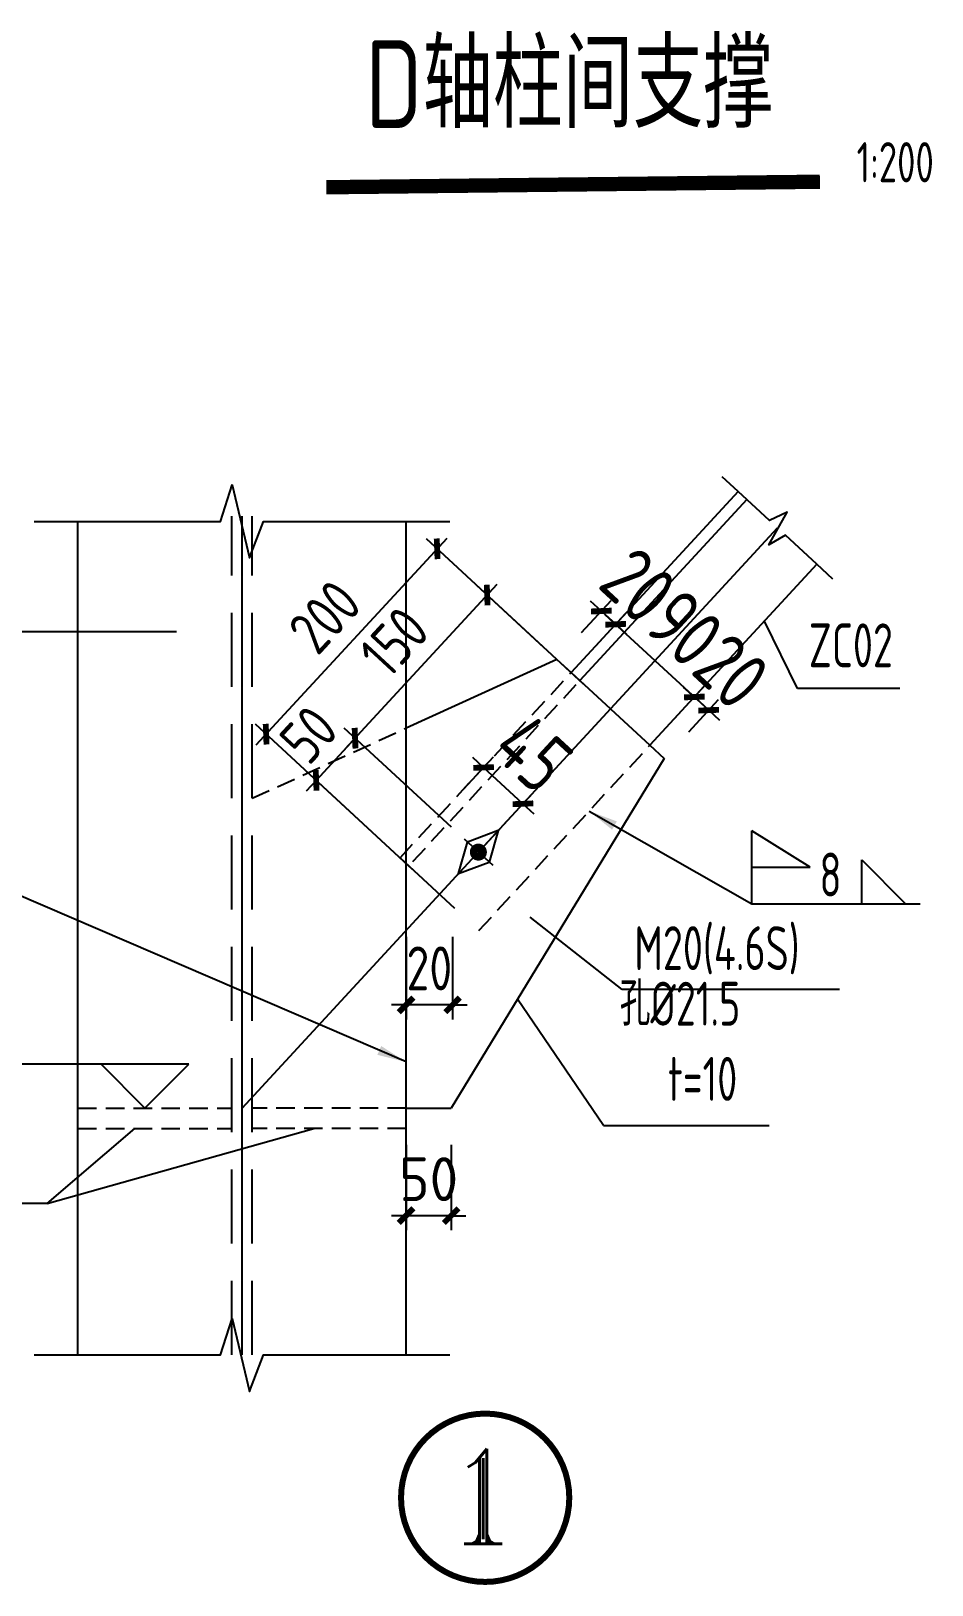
# Model space of a CAD drawing. Extents: x 180850 to 1400258, y 48356 to 327067.
# Drawn here: x 870475 to 882812, y 168038 to 189307 of the extents above; entities that cross this region are included whole.
import ezdxf
from ezdxf.enums import TextEntityAlignment as Align

# ---------------------------------------------------------------- set-up
doc = ezdxf.new("R2010")
doc.units = 0
doc.header["$LTSCALE"] = 1000
doc.linetypes.add('DASHEDX2', pattern=[38.1, 25.4, -12.7])
for name, color, linetype in [('BOLT', 251, 'Continuous'), ('DIM', 146, 'Continuous'), ('DIM_SYMB', 3, 'Continuous'), ('DOTE', 1, 'Continuous'), ('NUM', 7, 'Continuous'), ('Prof', 2, 'Continuous'), ('PUB_DIM', 3, 'Continuous'), ('PUB_TEXT', 7, 'Continuous'), ('QXX', 4, 'DASHEDX2'), ('TEXT', 7, 'Continuous'), ('THIN', 7, 'Continuous'), ('WELD', 7, 'Continuous')]:
    doc.layers.add(name, color=color, linetype=linetype)
doc.styles.add('ROMANC', font='romant.shx', dxfattribs={"width": 0.8, "bigfont": '@1hztxt.shx'})
doc.styles.get("Standard").update_dxf_attribs({"font": 'gbenor.shx', "bigfont": 'gbcbig.shx'})
doc.styles.add('TSSD_Dimension', font='Tssdeng.shx', dxfattribs={"width": 0.8, "bigfont": 'hztxt.shx'})
doc.styles.add('TSSD_Label', font='tssdeng.shx', dxfattribs={"width": 0.7, "bigfont": 'hztxt.shx'})
doc.styles.add('TSSD_Norm', font='tssdeng.shx', dxfattribs={"bigfont": 'hztxt.shx'})
doc.dimstyles.new('TSSD_150_200', dxfattribs={"dimtxt": 600, "dimasz": 200, "dimexe": 200, "dimexo": 500, "dimgap": 200, "dimtad": 1, "dimdec": 0, "dimlfac": 0.75, "dimzin": 0, "dimdsep": 46, "dimtxsty": 'TSSD_Dimension', "dimblk": 'ARCHTICK', "dimcen": 0, "dimdle": 200, "dimclrt": 7, "dimadec": 0, "dimazin": 0, "dimtfac": 1, "dimtdec": 0, "dimtix": 1, "dimtmove": 2, "dimatfit": 3, "dimldrblk": 'ARCHTICK', "dimfxl": 1, "dimtolj": 1, "dimtzin": 0, "dimarcsym": 0})
doc.dimstyles.new('TSSD_15_200', dxfattribs={"dimtxt": 600, "dimasz": 200, "dimexe": 200, "dimexo": 500, "dimgap": 200, "dimtad": 1, "dimdec": 0, "dimlfac": 0.075, "dimzin": 0, "dimdsep": 46, "dimtxsty": 'TSSD_Dimension', "dimblk": 'ARCHTICK', "dimcen": 0, "dimdle": 200, "dimclrt": 7, "dimadec": 0, "dimazin": 0, "dimtfac": 1, "dimtdec": 0, "dimtix": 1, "dimtmove": 2, "dimatfit": 3, "dimldrblk": 'ARCHTICK', "dimfxl": 1, "dimtolj": 1, "dimtzin": 0, "dimarcsym": 0})
doc.dimstyles.new('TSSD_200_200', dxfattribs={"dimscale": 1.333333, "dimtxt": 450, "dimasz": 150, "dimexe": 150, "dimexo": 375, "dimgap": 150, "dimtad": 1, "dimdec": 0, "dimzin": 0, "dimdsep": 46, "dimtxsty": 'TSSD_Dimension', "dimblk": 'ARCHTICK', "dimcen": 0, "dimdle": 150, "dimclrd": 3, "dimclre": 3, "dimclrt": 7, "dimadec": 0, "dimazin": 0, "dimtfac": 1, "dimtdec": 0, "dimtix": 1, "dimtmove": 2, "dimatfit": 3, "dimfxl": 1, "dimtolj": 1, "dimtzin": 0, "dimarcsym": 0})
doc.dimstyles.new('TSSD_LEADER_STYLE_400.0', dxfattribs={"dimtxt": 1200, "dimasz": 400, "dimexe": 400, "dimexo": 1000, "dimgap": 0.09, "dimtad": 0, "dimtih": 1, "dimtoh": 1, "dimdec": 4, "dimzin": 0, "dimdsep": 46, "dimtxsty": 'Standard', "dimcen": 0.09, "dimdle": 400, "dimclrt": 7, "dimadec": 0, "dimazin": 0, "dimtfac": 1, "dimtdec": 4, "dimtofl": 0, "dimtmove": 0, "dimatfit": 3, "dimfxl": 1, "dimtolj": 1, "dimtzin": 0, "dimarcsym": 0})

# ---------------------------------------------------------------- blocks, each defined once
blk = doc.blocks.new('_WELD001')
at = {"linetype": 'ByBlock'}
h = blk.add_hatch(color=0, dxfattribs=at)
h.paths.add_polyline_path([(0.8, 0.5), (0, 1), (0, 0.5)], flags=16)
edge = h.paths.add_edge_path()
edge.add_line((0.8, 0.5), (0, 1))
edge.add_line((0, 0.5), (0.8, 0.5))
edge.add_line((0, 0), (0, 1))
at = {"color": 0, "linetype": 'ByBlock'}
for p, q in [((0, 0), (0, 1)), ((0.8, 0.5), (0, 1)), ((0, 0.5), (0.8, 0.5))]:
    blk.add_line(p, q, dxfattribs=at)
blk = doc.blocks.new('_WELD004')
at = {"color": 0, "linetype": 'ByBlock'}
for p, q in [((0, 1), (1, 0)), ((0, 0), (0, 1))]:
    blk.add_line(p, q, dxfattribs=at)
blk = doc.blocks.new('_ArchTick')
at = {"color": 0, "linetype": 'ByBlock', "const_width": 0.4}
blk.add_lwpolyline([(-0.5, -0.5), (0.5, 0.5)], dxfattribs=at)
blk = doc.blocks.new('*D1655')
at = {"layer": 'Defpoints', "color": 0, "transparency": 16777216}
for p in [(876036, 182220), (878410, 180028), (876067, 177491)]:
    blk.add_point(p, dxfattribs=at)
at = {"layer": 'DIM', "color": 0, "lineweight": -2, "transparency": 16777216}
for p, q in [((873558, 179536), (876172, 182366)), ((878042, 180367), (875889, 182355)), ((875700, 177830), (873547, 179818))]:
    blk.add_line(p, q, dxfattribs=at)
at = {"layer": 'DIM', "color": 0, "lineweight": -2, "transparency": 16777216, "xscale": 200, "yscale": 200, "zscale": 200}
for p, rotation in [((876036, 182220), 47.28157496167499), ((873694, 179683), 227.281574961675)]:
    blk.add_blockref('_ArchTick', p, dxfattribs=dict(at, rotation=rotation))
at = {"layer": 'DIM', "color": 7, "transparency": 16777216, "insert": (874498, 181290), "char_height": 600, "attachment_point": 5, "rotation": 47.2816, "style": 'TSSD_Dimension'}
blk.add_mtext('\\A1;200', dxfattribs=at)
blk = doc.blocks.new('*D1656')
at = {"layer": 'Defpoints', "color": 0, "transparency": 16777216}
for p in [(876721, 181587), (877871, 180525), (876601, 178069)]:
    blk.add_point(p, dxfattribs=at)
at = {"layer": 'DIM', "color": 0, "lineweight": -2, "transparency": 16777216}
for p, q in [((874776, 179481), (876857, 181734)), ((877503, 180865), (876574, 181723)), ((876233, 178408), (874765, 179764))]:
    blk.add_line(p, q, dxfattribs=at)
at = {"layer": 'DIM', "color": 0, "lineweight": -2, "transparency": 16777216, "xscale": 200, "yscale": 200, "zscale": 200}
for p, rotation in [((876721, 181587), 47.28157496856979), ((874912, 179628), 227.2815749685698)]:
    blk.add_blockref('_ArchTick', p, dxfattribs=dict(at, rotation=rotation))
at = {"layer": 'DIM', "color": 7, "transparency": 16777216, "insert": (875449, 180947), "char_height": 600, "attachment_point": 5, "rotation": 47.2816, "style": 'TSSD_Dimension'}
blk.add_mtext('\\A1;150', dxfattribs=at)
blk = doc.blocks.new('*D1657')
at = {"layer": 'Defpoints', "color": 0, "transparency": 16777216}
for p in [(874912, 179628), (876601, 178069), (876067, 177491)]:
    blk.add_point(p, dxfattribs=at)
at = {"layer": 'DIM', "color": 0, "lineweight": -2, "transparency": 16777216}
for p, q in [((876233, 178408), (874765, 179764)), ((874912, 179628), (875048, 179775)), ((874379, 179050), (874912, 179628)), ((875700, 177830), (874232, 179186)), ((874379, 179050), (874243, 178903))]:
    blk.add_line(p, q, dxfattribs=at)
at = {"layer": 'DIM', "color": 0, "lineweight": -2, "transparency": 16777216, "xscale": 200, "yscale": 200, "zscale": 200}
for p, rotation in [((874912, 179628), 227.2815749616194), ((874379, 179050), 47.28157496161943)]:
    blk.add_blockref('_ArchTick', p, dxfattribs=dict(at, rotation=rotation))
at = {"layer": 'DIM', "color": 7, "transparency": 16777216, "insert": (874278, 179678), "char_height": 600, "attachment_point": 5, "rotation": 47.2816, "style": 'TSSD_Dimension'}
blk.add_mtext('\\A1;50', dxfattribs=at)
blk = doc.blocks.new('*D1658')
at = {"layer": 'Defpoints', "color": 0, "linetype": 'ByBlock', "transparency": 16777216}
for p in [(878481, 181187), (877675, 180706), (877871, 180525)]:
    blk.add_point(p, dxfattribs=at)
at = {"layer": 'DIM', "color": 3, "linetype": 'ByBlock', "lineweight": -2, "transparency": 16777216}
for p, q in [((878014, 181074), (878421, 181514)), ((878285, 181368), (878138, 181503)), ((878210, 180893), (878617, 181334)), ((878285, 181368), (878481, 181187)), ((878481, 181187), (878628, 181051))]:
    blk.add_line(p, q, dxfattribs=at)
at = {"layer": 'DIM', "color": 3, "linetype": 'ByBlock', "lineweight": -2, "transparency": 16777216, "xscale": 199.9999999999999, "yscale": 199.9999999999999, "zscale": 199.9999999999999}
for p, rotation in [((878285, 181368), 317.2815749616238), ((878481, 181187), 137.2815749616238)]:
    blk.add_blockref('_ArchTick', p, dxfattribs=dict(at, rotation=rotation))
at = {"layer": 'DIM', "color": 7, "linetype": 'ByBlock', "transparency": 16777216, "insert": (878790, 181718), "char_height": 800, "attachment_point": 5, "rotation": 317.2816, "style": 'TSSD_Dimension'}
blk.add_mtext('\\A1;20', dxfattribs=at)
blk = doc.blocks.new('*D1659')
at = {"layer": 'Defpoints', "color": 0, "linetype": 'ByBlock', "transparency": 16777216}
for p in [(879755, 180011), (878948, 179530), (879144, 179350)]:
    blk.add_point(p, dxfattribs=at)
at = {"layer": 'DIM', "color": 3, "linetype": 'ByBlock', "lineweight": -2, "transparency": 16777216}
for p, q in [((879288, 179898), (879695, 180339)), ((879559, 180192), (879412, 180327)), ((879483, 179717), (879891, 180158)), ((879559, 180192), (879755, 180011)), ((879755, 180011), (879902, 179875))]:
    blk.add_line(p, q, dxfattribs=at)
at = {"layer": 'DIM', "color": 3, "linetype": 'ByBlock', "lineweight": -2, "transparency": 16777216, "xscale": 199.9999999999999, "yscale": 199.9999999999999, "zscale": 199.9999999999999}
for p, rotation in [((879559, 180192), 317.2815749616577), ((879755, 180011), 137.2815749616577)]:
    blk.add_blockref('_ArchTick', p, dxfattribs=dict(at, rotation=rotation))
at = {"layer": 'DIM', "color": 7, "linetype": 'ByBlock', "transparency": 16777216, "insert": (880064, 180542), "char_height": 800, "attachment_point": 5, "rotation": 317.2816, "style": 'TSSD_Dimension'}
blk.add_mtext('\\A1;20', dxfattribs=at)
blk = doc.blocks.new('*D1660')
at = {"layer": 'Defpoints', "color": 0, "linetype": 'ByBlock', "transparency": 16777216}
for p in [(877871, 180525), (879559, 180192), (878948, 179530)]:
    blk.add_point(p, dxfattribs=at)
at = {"layer": 'DIM', "color": 3, "linetype": 'ByBlock', "lineweight": -2, "transparency": 16777216}
for p, q in [((878210, 180893), (878617, 181334)), ((878334, 181322), (879706, 180056)), ((879288, 179898), (879695, 180339))]:
    blk.add_line(p, q, dxfattribs=at)
at = {"layer": 'DIM', "color": 3, "linetype": 'ByBlock', "lineweight": -2, "transparency": 16777216, "xscale": 199.9999999999999, "yscale": 199.9999999999999, "zscale": 199.9999999999999}
for p, rotation in [((878481, 181187), 137.2815749616645), ((879559, 180192), 317.2815749616645)]:
    blk.add_blockref('_ArchTick', p, dxfattribs=dict(at, rotation=rotation))
at = {"layer": 'DIM', "color": 7, "linetype": 'ByBlock', "transparency": 16777216, "insert": (879427, 181130), "char_height": 800, "attachment_point": 5, "rotation": 317.2816, "style": 'TSSD_Dimension'}
blk.add_mtext('\\A1;90', dxfattribs=at)
blk = doc.blocks.new('*D1661')
at = {"layer": 'Defpoints', "color": 0, "linetype": 'ByBlock', "transparency": 16777216}
for p in [(876672, 179227), (876062, 178566), (876601, 178069)]:
    blk.add_point(p, dxfattribs=at)
at = {"layer": 'DIM', "color": 3, "linetype": 'ByBlock', "lineweight": -2, "transparency": 16777216}
for p, q in [((876401, 178934), (876808, 179374)), ((876672, 179227), (876525, 179363)), ((877211, 178730), (876672, 179227)), ((876940, 178436), (877347, 178877)), ((877211, 178730), (877358, 178594))]:
    blk.add_line(p, q, dxfattribs=at)
at = {"layer": 'DIM', "color": 3, "linetype": 'ByBlock', "lineweight": -2, "transparency": 16777216, "xscale": 199.9999999999999, "yscale": 199.9999999999999, "zscale": 199.9999999999999}
for p, rotation in [((876672, 179227), 317.2815749616635), ((877211, 178730), 137.2815749616635)]:
    blk.add_blockref('_ArchTick', p, dxfattribs=dict(at, rotation=rotation))
at = {"layer": 'DIM', "color": 7, "linetype": 'ByBlock', "transparency": 16777216, "insert": (877349, 179420), "char_height": 800, "attachment_point": 5, "rotation": 317.2816, "style": 'TSSD_Dimension'}
blk.add_mtext('\\A1;45', dxfattribs=at)
blk = doc.blocks.new('*D1662')
at = {"layer": 'Defpoints', "color": 0, "linetype": 'ByBlock', "transparency": 16777216}
for p in [(875611, 177411), (876247, 177411), (875611, 175977)]:
    blk.add_point(p, dxfattribs=at)
at = {"layer": 'DIM', "color": 0, "linetype": 'ByBlock', "lineweight": -2, "transparency": 16777216}
for p, q in [((875611, 176911), (875611, 175777)), ((876247, 176911), (876247, 175777)), ((875611, 175977), (875411, 175977)), ((876247, 175977), (875611, 175977)), ((876247, 175977), (876447, 175977))]:
    blk.add_line(p, q, dxfattribs=at)
at = {"layer": 'DIM', "color": 0, "linetype": 'ByBlock', "lineweight": -2, "transparency": 16777216, "xscale": 200, "yscale": 200, "zscale": 200}
blk.add_blockref('_ArchTick', (875611, 175977), dxfattribs=at)
at = {"layer": 'DIM', "color": 0, "linetype": 'ByBlock', "lineweight": -2, "transparency": 16777216, "xscale": 200, "yscale": 200, "zscale": 200, "rotation": 180}
blk.add_blockref('_ArchTick', (876247, 175977), dxfattribs=at)
at = {"layer": 'DIM', "color": 7, "linetype": 'ByBlock', "transparency": 16777216, "insert": (875929, 176477), "char_height": 600, "attachment_point": 5, "style": 'TSSD_Dimension'}
blk.add_mtext('\\A1;20', dxfattribs=at)
blk = doc.blocks.new('详图编号')
at = {"layer": 'PUB_DIM', "lineweight": -3, "const_width": 50}
for points in [[(700, 0, 1), (-700, 0)], [(-700, 0, 1), (700, 0)]]:
    blk.add_lwpolyline(points, format="xyb", dxfattribs=at)
at = {"layer": 'PUB_TEXT', "lineweight": -3, "style": 'ROMANC', "width": 0.888889}
blk.add_attdef('A', text='', height=788, dxfattribs=at).set_placement((-333, -382), (300, -382), align=Align.FIT)
blk = doc.blocks.new('*D1680')
at = {"layer": 'Defpoints', "color": 0, "linetype": 'ByBlock', "transparency": 16777216}
for p in [(875611, 174564), (876228, 174564), (875611, 173092)]:
    blk.add_point(p, dxfattribs=at)
at = {"layer": 'DIM', "color": 3, "linetype": 'ByBlock', "lineweight": -2, "transparency": 16777216}
for p, q in [((875611, 174064), (875611, 172892)), ((876228, 174064), (876228, 172892)), ((875611, 173092), (875411, 173092)), ((876228, 173092), (875611, 173092)), ((876228, 173092), (876428, 173092))]:
    blk.add_line(p, q, dxfattribs=at)
at = {"layer": 'DIM', "color": 3, "linetype": 'ByBlock', "lineweight": -2, "transparency": 16777216, "xscale": 199.9999999999999, "yscale": 199.9999999999999, "zscale": 199.9999999999999}
blk.add_blockref('_ArchTick', (875611, 173092), dxfattribs=at)
at = {"layer": 'DIM', "color": 3, "linetype": 'ByBlock', "lineweight": -2, "transparency": 16777216, "xscale": 199.9999999999999, "yscale": 199.9999999999999, "zscale": 199.9999999999999, "rotation": 180}
blk.add_blockref('_ArchTick', (876228, 173092), dxfattribs=at)
at = {"layer": 'DIM', "color": 7, "linetype": 'ByBlock', "transparency": 16777216, "insert": (875920, 173592), "char_height": 600, "width": 1450.92, "attachment_point": 5, "style": 'TSSD_Dimension'}
blk.add_mtext('\\A1;{\\W1;50}', dxfattribs=at)

msp = doc.modelspace()

# ---------------------------------------------------------------- linework, layer by layer
at = {"layer": 'BOLT'}
for p, q in [((876917.1, 178411.59), (876283.93, 177725.87)), ((876404.6, 178249.63), (876796.44, 177887.82)), ((876871.87, 178362.61), (876453.58, 178204.41)), ((876871.87, 178362.61), (876747.46, 177933.05)), ((876329.16, 177774.85), (876453.58, 178204.41)), ((876329.16, 177774.85), (876747.46, 177933.05))]:
    msp.add_line(p, q, dxfattribs=at)
at = {"layer": 'BOLT', "const_width": 100}
msp.add_lwpolyline([(876645.74, 178117.71, 1), (876555.29, 178019.75, 1), (876645.74, 178117.71)], format="xyb", dxfattribs=at)
at = {"layer": 'DIM'}
for p, q in [((871434.53, 175163.96), (868813.31, 175163.96)), ((872634.53, 175163.96), (871434.53, 175163.96)), ((872034.53, 174563.96), (871434.53, 175163.96)), ((872034.53, 174563.96), (872634.53, 175163.96))]:
    msp.add_line(p, q, dxfattribs=at)
at = {"layer": 'DIM_SYMB', "const_width": 196}
msp.add_lwpolyline([(874518.37, 187169.06), (881277.63, 187244.71)], dxfattribs=at)
at = {"layer": 'DOTE'}
for p, q in [((873364.32, 171185.75), (873364.32, 182666.67)), ((873364.32, 174563.96), (880697.13, 182505.32))]:
    msp.add_line(p, q, dxfattribs=at)
at = {"layer": 'Prof'}
for p, q in [((880158.35, 183002.81), (877870.8, 180525.41)), ((880277.21, 182893.07), (877989.65, 180415.66)), ((871117.55, 171185.75), (871117.55, 182593.99)), ((875611.09, 171185.75), (875611.09, 182593.99)), ((881235.91, 182007.83), (878948.35, 179530.43)), ((877674.88, 180706.31), (875611.09, 179765.86)), ((877674.88, 180706.31), (877870.8, 180525.41)), ((877870.8, 180525.41), (878948.35, 179530.43)), ((878948.35, 179530.43), (879144.27, 179349.52)), ((879144.27, 179349.52), (876228.21, 174563.96)), ((875611.09, 174563.96), (876228.21, 174563.96))]:
    msp.add_line(p, q, dxfattribs=at)
at = {"layer": 'PUB_DIM', "linetype": 'ByBlock'}
for p, q in [((880970.08, 180308.08), (880518.08, 181230.43)), ((872467.34, 181083.83), (868467.09, 181083.83)), ((882373.39, 180308.08), (880970.08, 180308.08)), ((878568.41, 176186.28), (877309.01, 177179.8)), ((881545.61, 176186.28), (878568.41, 176186.28)), ((878312.78, 174327.49), (877138.25, 176057.42)), ((870695.29, 173259.74), (874349.59, 174283.51)), ((870697.76, 173259.74), (871896.02, 174283.51)), ((878312.78, 174327.49), (880584.94, 174327.49)), ((870697.76, 173259.74), (869048.36, 173259.74))]:
    msp.add_line(p, q, dxfattribs=at)
for points in [[(881456.32, 181804.31), (881235.91, 182007.83), (880805.87, 182404.92), (880577.49, 182275.52), (880829.34, 182722.67), (880588.4, 182605.73), (880158.35, 183002.81), (879937.95, 183206.33)], [(870517.55, 182593.99), (871117.55, 182593.99), (873068.32, 182593.99), (873228.32, 183093.99), (873464.95, 182095.25), (873660.32, 182593.99), (875611.09, 182593.99), (876211.09, 182593.99)], [(870517.55, 171185.75), (871117.55, 171185.75), (873068.32, 171185.75), (873228.32, 171685.75), (873464.95, 170687), (873660.32, 171185.75), (875611.09, 171185.75), (876211.09, 171185.75)]]:
    msp.add_lwpolyline(points, dxfattribs=at)
at = {"layer": 'QXX', "ltscale": 0.04}
for p, q in [((873224.1, 171185.75), (873224.1, 182666.67)), ((873504.54, 171185.75), (873504.54, 182666.67)), ((875528.46, 177988.68), (876606.01, 176993.7))]:
    msp.add_line(p, q, dxfattribs=at)
at = {"layer": 'QXX', "ltscale": 0.01}
for p, q in [((875528.46, 177988.68), (877870.8, 180525.41)), ((875702.09, 177938.26), (877989.65, 180415.66)), ((873504.54, 178805.92), (875611.09, 179765.86)), ((876606.01, 176993.7), (878948.35, 179530.43)), ((871117.55, 174563.96), (873224.1, 174563.96)), ((875611.09, 174563.96), (873504.54, 174563.96)), ((871117.55, 174283.51), (873224.1, 174283.51)), ((875611.09, 174283.51), (873504.54, 174283.51))]:
    msp.add_line(p, q, dxfattribs=at)
at = {"layer": 'WELD'}
msp.add_line((880344.68, 177361.36), (882651.21, 177361.36), dxfattribs=at)

# ---------------------------------------------------------------- block references
at = {"layer": 'PUB_DIM', "linetype": 'Continuous', "lineweight": -3}
ref = msp.add_blockref('详图编号', (876693.58, 169231.09), dxfattribs=dict(at, xscale=1.645714286714792, yscale=1.645714286714792, zscale=1.645714286714792))
ref.add_attrib('A', '1', dxfattribs={"layer": 'PUB_TEXT', "color": 7, "lineweight": -2, "height": 1296, "style": 'ROMANC', "width": 1.125926}).set_placement((876145.18, 168602.48), (877187.47, 168602.48), align=Align.FIT)
at = {"layer": 'WELD'}
for name, p, xscale, yscale, zscale in [('_WELD001', (880344.68, 177361.36), 1000, 1000, 1000), ('_WELD004', (881851.21, 177361.36), 600, 600, 600)]:
    msp.add_blockref(name, p, dxfattribs=dict(at, xscale=xscale, yscale=yscale, zscale=zscale))

# ---------------------------------------------------------------- texts
at = {"layer": 'NUM', "linetype": 'ByBlock', "style": 'TSSD_Norm', "width": 0.8}
msp.add_text('D轴柱间支撑', height=1200, dxfattribs=at).set_placement((875048.82, 187982.06))
at = {"layer": 'NUM', "style": 'TSSD_Norm', "width": 0.7}
msp.add_text('1:200', height=550, dxfattribs=at).set_placement((881780.96, 187236.73))
at = {"layer": 'TEXT', "style": 'TSSD_Label', "width": 0.7}
msp.add_text('8', height=600, dxfattribs=at).set_placement((881271.21, 177461.36))
at = {"layer": 'THIN', "style": 'TSSD_Dimension', "width": 0.7}
for s, p in [('ZC02', (881125.04, 180418.91)), ('M20(4.6S)', (878736.76, 176274.42)), ('孔%%c21.5', (878537.35, 175513.73)), ('t=10', (879195.47, 174484.48))]:
    msp.add_text(s, height=600, dxfattribs=at).set_placement(p, align=Align.BOTTOM_LEFT)

# ---------------------------------------------------------------- dimensions: what is measured, and where the dimension line sits
at = {"layer": 'DIM', "linetype": 'ByBlock'}
for p1, p2, distance, text, picture, middle in [((877674.88, 180706.31), (877870.8, 180525.41), 900, '20', '*D1658', (878790.43, 181717.91)), ((877870.8, 180525.41), (878948.35, 179530.43), 900, '90', '*D1660', (879427.17, 181129.96)), ((878948.35, 179530.43), (879144.27, 179349.52), 900, '20', '*D1659', (880063.9, 180542.02)), ((876600.52, 178068.73), (876061.74, 178566.22), -900, '45', '*D1661', (877348.72, 179419.52))]:
    dim = msp.add_aligned_dim(p1=p1, p2=p2, distance=distance, text=text, dimstyle='TSSD_200_200', override={"dimtxt": 600, "dimlfac": 0.075}, dxfattribs=at)
    dim.commit()
    dim.dimension.update_dxf_attribs({"geometry": picture, "text_midpoint": middle})
at = {"layer": 'DIM'}
for p2, distance, text, picture, middle in [((878409.57, 180027.92), 3230.6, '200', '*D1655', (874497.55, 181290.38)), ((876600.52, 178068.73), 2298.26, '50', '*D1657', (874278.01, 179678.29))]:
    dim = msp.add_aligned_dim(p1=(876067.24, 177491.19), p2=p2, distance=distance, text=text, dimstyle='TSSD_15_200', dxfattribs=at)
    dim.commit()
    dim.dimension.update_dxf_attribs({"geometry": picture, "text_midpoint": middle})
dim = msp.add_linear_dim(base=(876721.05, 181587.05), p1=(876600.52, 178068.73), p2=(877870.8, 180525.41), angle=227.281575, text='150', dimstyle='TSSD_15_200', dxfattribs=at)
dim.commit()
dim.dimension.update_dxf_attribs({"geometry": '*D1656', "text_midpoint": (875449.18, 180946.65)})
at = {"layer": 'DIM', "linetype": 'ByBlock'}
dim = msp.add_aligned_dim(p1=(876246.6, 177410.83), p2=(875611.09, 177410.83), distance=1433.49, text='20', dimstyle='TSSD_150_200', dxfattribs=at)
dim.commit()
dim.dimension.update_dxf_attribs({"geometry": '*D1662', "text_midpoint": (875928.85, 176477.34)})
dim = msp.add_linear_dim(base=(875611.09, 173091.97), p1=(876228.21, 174563.96), p2=(875611.09, 174563.96), text='{\\W1;50}', dimstyle='TSSD_200_200', override={"dimlfac": 0.075}, dxfattribs=at)
dim.commit()
dim.dimension.update_dxf_attribs({"geometry": '*D1680', "text_midpoint": (875919.65, 173591.97)})

# ---------------------------------------------------------------- leaders
at = {"layer": 'WELD'}
for points in [[(878117.01, 178630.1), (880344.68, 177361.36)], [(875611.09, 175195.77), (870245.63, 177508.83)]]:
    msp.add_leader(points, dimstyle='TSSD_LEADER_STYLE_400.0', dxfattribs=at)

doc.saveas('drawing.dxf')
